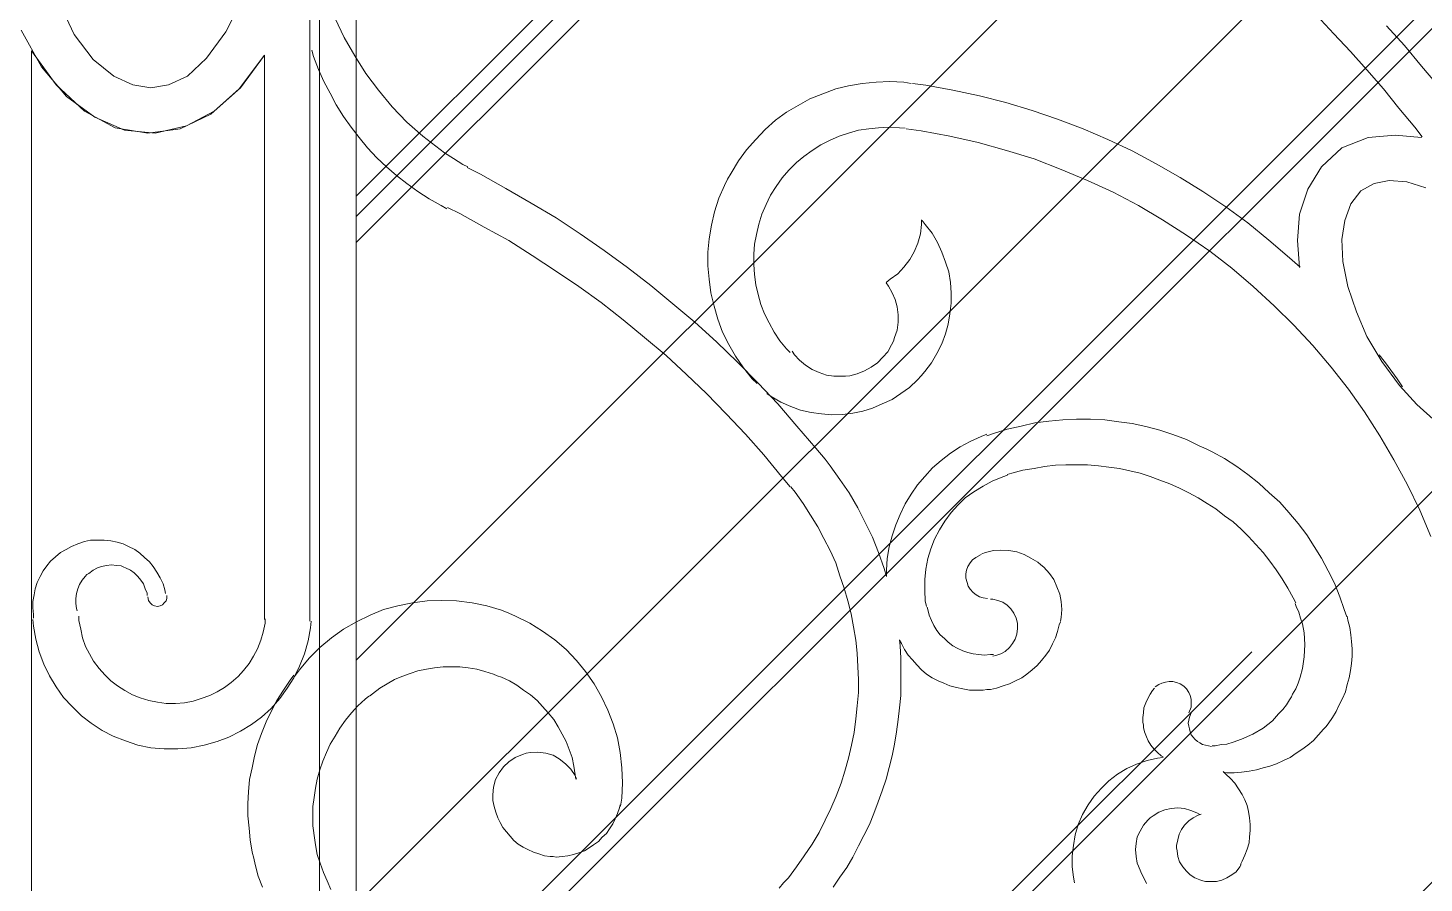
# Model space of a CAD drawing. Header units: millimetres. Extents: x -9564 to 494436, y -140371 to 4257.
# Drawn here: x 110.2838 to 110.6622, y 117.1777 to 117.4096 of the extents above; entities that cross this region are included whole.
import ezdxf
from ezdxf.enums import TextEntityAlignment as Align

# ---------------------------------------------------------------- set-up
doc = ezdxf.new("R2010")
doc.units = ezdxf.units.MM
doc.header["$MEASUREMENT"] = 0
doc.linetypes.add('SLD-Solid', pattern=[0])
for name, color, linetype, lineweight in [('0.05', 252, 'Continuous', 5), ('09-Arsiran', 8, 'Continuous', 5), ('DOOR OPENING', 4, 'SLD-Solid', 5), ('XR-KOP A3_MOZART$0$A-TXTKOP', 3, 'Continuous', 5)]:
    doc.layers.add(name, color=color, linetype=linetype, lineweight=lineweight)
doc.styles.add('HAND', font='ROMAND.SHX', dxfattribs={"width": 0.8, "height": 250})
doc.styles.add('XR-KOP A3_MOZART$0$ROMAND', font='romand.shx', dxfattribs={"height": 2, "bigfont": 'bigfont.shx'})

# ---------------------------------------------------------------- blocks, each defined once
blk = doc.blocks.new('j1')
at = {"layer": '09-Arsiran'}
h = blk.add_hatch(dxfattribs=at)
h.set_pattern_fill('AR-RROOF', color=256, scale=0.005, angle=45)
h.set_pattern_definition([(45, (0.02591, 0), (0.107763073, 0.287368196), [1.905, -0.254, 0.635, -0.127]), (45, (0.10044, 0.16434), (-0.20923997, 0.029634845), [0.381, -0.04191, 0.762, -0.09525]), (45, (-0.005524, 0.12123), (0.406805602, 0.527141034), [1.016, -0.1778, 0.508, -0.127])])
h.paths.add_polyline_path([(343.988, 201.51922), (343.93007, 201.51922), (343.5702, 201.51922), (343.5702, 200.72589), (343.988, 200.72589)])
h.paths.add_polyline_path([(343.5702, 199.91256), (343.988, 199.91256), (343.988, 200.70589), (343.5702, 200.70589)])
h.paths.add_polyline_path([(343.5702, 199.89256), (343.5702, 199.04853), (343.93007, 199.04853), (343.988, 199.04853), (343.988, 199.89256)])
h.paths.add_polyline_path([(342.9704, 199.04853), (343.22033, 199.04853), (343.3902, 199.04853), (343.3902, 199.89256), (343.22033, 199.89256), (342.9704, 199.89256)])
h.paths.add_polyline_path([(343.3902, 200.70589), (343.22033, 200.70589), (342.9704, 200.70589), (342.9704, 199.91256), (343.22033, 199.91256), (343.3902, 199.91256)])
h.paths.add_polyline_path([(342.9704, 200.72589), (343.22033, 200.72589), (343.3902, 200.72589), (343.3902, 201.51922), (343.22033, 201.51922), (342.9704, 201.51922)])
at = {"layer": 'DOOR OPENING'}
for points in [[(342.9604, 201.52922), (342.9604, 199.03853), (343.4002, 199.03853), (343.4002, 201.52922)], [(343.3902, 200.70589), (343.3902, 199.04853), (343.22033, 199.04853), (342.9704, 199.04853), (342.9704, 200.70589), (343.22033, 200.70589)]]:
    blk.add_lwpolyline(points, close=True, dxfattribs=at)
blk = doc.blocks.new('DRHRH')
at = {"layer": '0.05'}
for p, q in [((673.8001, -32.8261), (673.8001, -27.5539)), ((672.9422, -30.6905), (672.8842, -30.5676)), ((673.5543, -30.5631), (673.494, -30.6815)), ((673.8917, -30.6324), (673.9251, -30.7016)), ((677.5243, -30.6882), (677.4617, -30.6212)), ((677.7811, -30.7306), (677.7164, -30.6592)), ((672.8237, -30.8089), (672.75, -30.6748)), ((673.0115, -30.7821), (672.9422, -30.6905)), ((673.494, -30.6815), (673.4247, -30.7776)), ((673.9251, -30.7016), (673.9631, -30.7686)), ((677.5846, -30.7531), (677.5243, -30.6882)), ((672.788, -35.3462), (672.788, -30.7508)), ((672.8774, -30.8736), (672.788, -30.7508)), ((673.6347, -30.7664), (673.5431, -30.8893)), ((673.6347, -30.7664), (673.5476, -30.8848)), ((673.6347, -32.8196), (673.6347, -30.7664)), ((673.8068, -30.7485), (673.8134, -30.7709)), ((673.8134, -30.7709), (673.8314, -30.8178)), ((673.9631, -30.7686), (674.0034, -30.8335)), ((677.6449, -30.8201), (677.5846, -30.7531)), ((677.8437, -30.8066), (677.7811, -30.7306)), ((672.9154, -30.9161), (672.8237, -30.8089)), ((673.0874, -30.8424), (673.0115, -30.7821)), ((673.4247, -30.7776), (673.3556, -30.8424)), ((673.8314, -30.8178), (673.8514, -30.8625)), ((677.7051, -30.8893), (677.6449, -30.8201)), ((677.9063, -30.8803), (677.8437, -30.8066)), ((672.9802, -30.9698), (672.8774, -30.8736)), ((673.1567, -30.8736), (673.0874, -30.8424)), ((673.2214, -30.8848), (673.1567, -30.8736)), ((673.2863, -30.8736), (673.2214, -30.8848)), ((673.3556, -30.8424), (673.2863, -30.8736)), ((673.8514, -30.8625), (673.8738, -30.9049)), ((674.0034, -30.8335), (674.0503, -30.8938)), ((675.8085, -30.8692), (675.7593, -30.8781)), ((675.8599, -30.8646), (675.8085, -30.8692)), ((675.9091, -30.8625), (675.8599, -30.8646)), ((675.9603, -30.8646), (675.9091, -30.8625)), ((675.9872, -30.8692), (675.9603, -30.8646)), ((676.0408, -30.8759), (675.9916, -30.8692)), ((673.0182, -30.9921), (672.9154, -30.9161)), ((673.5431, -30.8893), (673.4404, -30.9809)), ((673.5476, -30.8848), (673.4516, -30.9698)), ((673.8738, -30.9049), (673.8961, -30.9473)), ((674.0503, -30.8938), (674.0994, -30.9541)), ((675.6186, -30.9251), (675.5762, -30.9496)), ((675.6655, -30.9072), (675.6186, -30.9251)), ((675.7125, -30.8893), (675.6655, -30.9072)), ((675.7593, -30.8781), (675.7125, -30.8893)), ((676.1392, -30.8938), (676.0408, -30.8759)), ((676.2352, -30.9139), (676.1392, -30.8938)), ((676.3313, -30.9385), (676.2352, -30.9139)), ((677.761, -30.9585), (677.7051, -30.8893)), ((673.0919, -31.0301), (672.9802, -30.9698)), ((673.4516, -30.9698), (673.351, -31.0233)), ((673.8961, -30.9473), (673.923, -30.9898)), ((674.0994, -30.9541), (674.1531, -31.0099)), ((675.5336, -30.9742), (675.4935, -31.0032)), ((675.5762, -30.9496), (675.5336, -30.9742)), ((676.4273, -30.9675), (676.3313, -30.9385)), ((676.5189, -30.9988), (676.4273, -30.9675)), ((677.8191, -31.0278), (677.761, -30.9585)), ((673.1254, -31.0389), (673.0182, -30.9921)), ((673.351, -31.0233), (673.2371, -31.0502)), ((673.4404, -30.9809), (673.3287, -31.0345)), ((673.923, -30.9898), (673.9497, -31.0278)), ((674.1531, -31.0099), (674.2111, -31.0613)), ((675.4935, -31.0032), (675.4555, -31.0368)), ((676.6127, -31.0345), (676.5189, -30.9988)), ((673.2103, -31.0502), (673.0919, -31.0301)), ((673.2371, -31.0502), (673.1254, -31.0389)), ((673.3287, -31.0345), (673.2103, -31.0502)), ((673.9497, -31.0278), (673.9788, -31.0658)), ((673.9788, -31.0658), (674.0101, -31.1038)), ((674.2111, -31.0613), (674.2581, -31.0971)), ((675.4219, -31.0725), (675.3885, -31.1105)), ((675.4555, -31.0368), (675.4219, -31.0725)), ((675.6901, -31.0769), (675.6588, -31.0926)), ((675.7258, -31.0613), (675.6901, -31.0769)), ((675.7593, -31.0502), (675.7258, -31.0613)), ((675.7951, -31.0389), (675.7593, -31.0502)), ((675.8331, -31.0345), (675.7951, -31.0389)), ((675.8688, -31.0301), (675.8331, -31.0345)), ((675.9068, -31.0278), (675.8688, -31.0301)), ((675.9448, -31.0301), (675.9068, -31.0278)), ((675.9649, -31.0322), (675.9448, -31.0301)), ((676.0229, -31.0412), (675.9693, -31.0345)), ((676.1279, -31.0613), (676.0229, -31.0412)), ((676.2308, -31.0836), (676.1279, -31.0613)), ((676.7022, -31.0725), (676.6127, -31.0345)), ((676.7915, -31.1149), (676.7022, -31.0725)), ((677.5533, -31.1038), (677.6493, -31.0658)), ((677.6493, -31.0658), (677.7477, -31.0568)), ((677.7477, -31.0568), (677.8437, -31.0658)), ((677.846, -31.0635), (677.8191, -31.0278)), ((674.0101, -31.1038), (674.0436, -31.1395)), ((674.2581, -31.0971), (674.2894, -31.1216)), ((674.2894, -31.1216), (674.3228, -31.1418)), ((675.3885, -31.1105), (675.3595, -31.1506)), ((675.6275, -31.1126), (675.5962, -31.135)), ((675.6588, -31.0926), (675.6275, -31.1126)), ((676.3335, -31.1126), (676.2308, -31.0836)), ((676.434, -31.1439), (676.3335, -31.1126)), ((676.8786, -31.1618), (676.7915, -31.1149)), ((677.4796, -31.173), (677.5533, -31.1038)), ((674.0436, -31.1395), (674.0794, -31.173)), ((674.0794, -31.173), (674.1151, -31.2043)), ((674.3228, -31.1418), (674.3564, -31.1641)), ((674.3564, -31.1641), (674.3743, -31.173)), ((674.4211, -31.1998), (674.372, -31.1752)), ((675.3595, -31.1506), (675.3326, -31.1953)), ((675.5695, -31.1573), (675.5426, -31.1842)), ((675.5962, -31.135), (675.5695, -31.1573)), ((676.5323, -31.1819), (676.434, -31.1439)), ((676.9657, -31.211), (676.8786, -31.1618)), ((677.4304, -31.2535), (677.4796, -31.173)), ((674.1151, -31.2043), (674.1531, -31.2333)), ((674.5127, -31.2512), (674.4211, -31.1998)), ((675.3192, -31.2176), (675.3081, -31.24)), ((675.3326, -31.1953), (675.3192, -31.2176)), ((675.5181, -31.2132), (675.4958, -31.2445)), ((675.5426, -31.1842), (675.5181, -31.2132)), ((676.6283, -31.2222), (676.5323, -31.1819)), ((676.7222, -31.2646), (676.6283, -31.2222)), ((677.0484, -31.2623), (676.9657, -31.211)), ((677.6717, -31.2333), (677.7253, -31.2222)), ((677.7253, -31.2222), (677.7901, -31.2266)), ((677.7901, -31.2266), (677.8594, -31.2489)), ((674.1531, -31.2333), (674.1933, -31.2623)), ((674.1933, -31.2623), (674.2335, -31.2892)), ((674.6044, -31.3048), (674.5127, -31.2512)), ((675.3081, -31.24), (675.2879, -31.2869)), ((675.4756, -31.2758), (675.4666, -31.2936)), ((675.4958, -31.2445), (675.4756, -31.2758)), ((676.8139, -31.3138), (676.7222, -31.2646)), ((677.131, -31.3182), (677.0484, -31.2623)), ((677.3991, -31.345), (677.4304, -31.2535)), ((677.5868, -31.307), (677.6226, -31.2602)), ((677.6226, -31.2602), (677.6717, -31.2333)), ((674.2335, -31.2892), (674.2781, -31.3138)), ((674.2781, -31.3138), (674.2983, -31.3249)), ((674.3452, -31.3428), (674.3005, -31.3205)), ((674.696, -31.3585), (674.6044, -31.3048)), ((675.2879, -31.2869), (675.2724, -31.3361)), ((675.4599, -31.3093), (675.4444, -31.345)), ((675.4666, -31.2936), (675.4599, -31.3093)), ((676.9009, -31.3652), (676.8139, -31.3138)), ((677.2114, -31.3763), (677.131, -31.3182)), ((677.5644, -31.3673), (677.5868, -31.307)), ((674.4345, -31.3919), (674.3452, -31.3428)), ((674.7831, -31.4165), (674.696, -31.3585)), ((675.2724, -31.3361), (675.2611, -31.3852)), ((675.4332, -31.3808), (675.4242, -31.4188)), ((675.4444, -31.345), (675.4332, -31.3808)), ((676.0252, -31.383), (676.0252, -31.3652)), ((676.0386, -31.383), (676.0275, -31.3673)), ((676.988, -31.421), (676.9009, -31.3652)), ((677.2874, -31.4389), (677.2114, -31.3763)), ((677.3924, -31.441), (677.3991, -31.345)), ((677.5533, -31.4366), (677.5644, -31.3673)), ((674.524, -31.441), (674.4345, -31.3919)), ((674.8702, -31.4769), (674.7831, -31.4165)), ((675.2611, -31.3852), (675.2522, -31.4343)), ((675.4242, -31.4188), (675.4175, -31.4545)), ((676.0118, -31.45), (676.0208, -31.4165)), ((676.0208, -31.4165), (676.0252, -31.383)), ((676.0632, -31.4143), (676.0386, -31.383)), ((676.0833, -31.4478), (676.0632, -31.4143)), ((677.073, -31.479), (676.988, -31.421)), ((674.6088, -31.4947), (674.524, -31.441)), ((674.9551, -31.5393), (674.8702, -31.4769)), ((675.2522, -31.4343), (675.2478, -31.4835)), ((675.2478, -31.4835), (675.2478, -31.5327)), ((675.4175, -31.4545), (675.4154, -31.4902)), ((675.9828, -31.5103), (675.9983, -31.4813)), ((675.9983, -31.4813), (676.0118, -31.45)), ((676.0989, -31.4835), (676.0833, -31.4478)), ((676.1123, -31.5193), (676.0989, -31.4835)), ((677.1534, -31.5416), (677.073, -31.479)), ((677.3634, -31.5036), (677.2874, -31.4389)), ((677.3991, -31.5393), (677.3924, -31.441)), ((677.5577, -31.517), (677.5533, -31.4366)), ((674.6937, -31.5506), (674.6088, -31.4947)), ((675.2478, -31.5327), (675.2522, -31.5819)), ((675.4154, -31.4902), (675.4154, -31.5282)), ((675.4154, -31.5282), (675.4175, -31.5639)), ((675.9603, -31.5372), (675.9828, -31.5103)), ((676.1235, -31.555), (676.1123, -31.5193)), ((677.4014, -31.5372), (677.3634, -31.5036)), ((677.5756, -31.6086), (677.5577, -31.517)), ((674.7785, -31.6086), (674.6937, -31.5506)), ((675.0399, -31.6042), (674.9551, -31.5393)), ((675.2522, -31.5819), (675.2589, -31.631)), ((675.4175, -31.5639), (675.4219, -31.6019)), ((675.8956, -31.593), (675.9112, -31.5819)), ((675.9112, -31.5819), (675.9381, -31.5617)), ((675.9381, -31.5617), (675.9603, -31.5372)), ((676.1302, -31.593), (676.1235, -31.555)), ((677.2316, -31.6086), (677.1534, -31.5416)), ((674.859, -31.6667), (674.7785, -31.6086)), ((675.1204, -31.6712), (675.0399, -31.6042)), ((675.2589, -31.631), (675.2701, -31.6802)), ((675.4219, -31.6019), (675.4309, -31.6377)), ((675.9045, -31.6065), (675.8956, -31.5952)), ((675.9179, -31.631), (675.9045, -31.6065)), ((675.9292, -31.6556), (675.9179, -31.631)), ((676.1325, -31.631), (676.1302, -31.593)), ((676.1325, -31.6689), (676.1325, -31.631)), ((677.3076, -31.6779), (677.2316, -31.6086)), ((677.6069, -31.7002), (677.5756, -31.6086)), ((674.9394, -31.7293), (674.859, -31.6667)), ((675.2008, -31.7382), (675.1204, -31.6712)), ((675.2701, -31.6802), (675.2835, -31.727)), ((675.4309, -31.6377), (675.4399, -31.6735)), ((675.4399, -31.6735), (675.4532, -31.7069)), ((675.9358, -31.6823), (675.9292, -31.6556)), ((675.9403, -31.7115), (675.9358, -31.6823)), ((676.1279, -31.7069), (676.1325, -31.6689)), ((677.379, -31.7493), (677.3076, -31.6779)), ((675.0177, -31.794), (674.9394, -31.7293)), ((675.2835, -31.727), (675.3014, -31.774)), ((675.4532, -31.7069), (675.4712, -31.7405)), ((675.9403, -31.7382), (675.9403, -31.7115)), ((676.1212, -31.7449), (676.1279, -31.7069)), ((677.6449, -31.7896), (677.6069, -31.7002)), ((675.2791, -31.8097), (675.2008, -31.7382)), ((675.3014, -31.774), (675.3237, -31.8186)), ((675.4712, -31.7405), (675.4891, -31.774)), ((675.4891, -31.774), (675.5091, -31.8052)), ((675.9269, -31.794), (675.9358, -31.7673)), ((675.9358, -31.7673), (675.9403, -31.7382)), ((676.0989, -31.8165), (676.1123, -31.7806)), ((676.1123, -31.7806), (676.1212, -31.7449)), ((677.4483, -31.8232), (677.379, -31.7493)), ((675.0958, -31.8589), (675.0177, -31.794)), ((675.3549, -31.8835), (675.2791, -31.8097)), ((675.3237, -31.8186), (675.3482, -31.861)), ((675.5091, -31.8052), (675.5336, -31.8343)), ((675.5336, -31.8343), (675.5471, -31.8477)), ((675.9023, -31.8455), (675.9158, -31.8209)), ((675.9158, -31.8209), (675.9225, -31.8075)), ((675.9225, -31.8075), (675.9269, -31.794)), ((676.081, -31.8522), (676.0989, -31.8165)), ((677.5153, -31.9013), (677.4483, -31.8232)), ((677.6986, -31.8812), (677.6449, -31.7896)), ((675.1695, -31.9282), (675.0958, -31.8589)), ((675.3482, -31.861), (675.3774, -31.9036)), ((675.4309, -31.9594), (675.3549, -31.8835)), ((675.5538, -31.8432), (675.5628, -31.8566)), ((675.5628, -31.8566), (675.5806, -31.8767)), ((675.5806, -31.8767), (675.6029, -31.8946)), ((675.8421, -31.9013), (675.8643, -31.8856)), ((675.8643, -31.8856), (675.8845, -31.8656)), ((675.8845, -31.8656), (675.9023, -31.8455)), ((676.0363, -31.9169), (676.0609, -31.8856)), ((676.0609, -31.8856), (676.081, -31.8522)), ((677.7119, -31.8856), (677.6896, -31.8566)), ((677.7633, -31.9683), (677.6986, -31.8812)), ((677.7543, -31.9437), (677.7119, -31.8856)), ((675.2432, -31.9973), (675.1695, -31.9282)), ((675.3774, -31.9036), (675.4086, -31.9437)), ((675.6029, -31.8946), (675.6275, -31.9102)), ((675.6275, -31.9102), (675.6521, -31.9214)), ((675.6521, -31.9214), (675.6789, -31.9303)), ((675.6789, -31.9303), (675.7058, -31.9349)), ((675.7058, -31.9349), (675.7348, -31.9349)), ((675.7348, -31.9349), (675.7482, -31.9349)), ((675.7482, -31.9349), (675.7638, -31.9326)), ((675.7638, -31.9326), (675.7906, -31.9259)), ((675.7906, -31.9259), (675.8175, -31.9147)), ((675.8175, -31.9147), (675.8421, -31.9013)), ((676.0096, -31.9482), (676.0229, -31.9326)), ((676.0229, -31.9326), (676.0363, -31.9169)), ((677.5779, -31.9817), (677.5153, -31.9013)), ((675.4086, -31.9437), (675.4265, -31.9616)), ((675.5024, -32.0353), (675.4309, -31.9594)), ((675.9492, -31.9973), (675.9805, -31.975)), ((675.9805, -31.975), (676.0096, -31.9482)), ((677.636, -32.0644), (677.5779, -31.9817)), ((677.7744, -31.9727), (677.7543, -31.9437)), ((677.8258, -32.0376), (677.7633, -31.9683)), ((675.3148, -32.071), (675.2432, -31.9973)), ((675.4622, -31.9973), (675.4778, -32.0086)), ((675.4778, -32.0086), (675.5136, -32.0286)), ((675.5716, -32.1157), (675.5024, -32.0353)), ((675.5136, -32.0286), (675.5494, -32.0443)), ((675.8465, -32.051), (675.8822, -32.0353)), ((675.8822, -32.0353), (675.9179, -32.0197)), ((675.9179, -32.0197), (675.9492, -31.9973)), ((677.8973, -32.1023), (677.8258, -32.0376)), ((675.3841, -32.1449), (675.3148, -32.071)), ((675.5494, -32.0443), (675.5851, -32.0577)), ((675.5851, -32.0577), (675.6231, -32.0666)), ((675.6231, -32.0666), (675.6611, -32.071)), ((675.6611, -32.071), (675.6991, -32.0756)), ((675.6991, -32.0756), (675.7371, -32.0733)), ((675.7371, -32.0733), (675.7749, -32.0689)), ((675.7749, -32.0689), (675.8108, -32.0622)), ((675.8108, -32.0622), (675.8465, -32.051)), ((676.5882, -32.0912), (676.539, -32.0934)), ((676.6396, -32.0912), (676.5882, -32.0912)), ((676.6909, -32.0934), (676.6396, -32.0912)), ((677.6918, -32.1515), (677.636, -32.0644)), ((675.6409, -32.1962), (675.5716, -32.1157)), ((676.2866, -32.1426), (676.262, -32.1515)), ((676.3358, -32.1269), (676.2866, -32.1426)), ((676.387, -32.1157), (676.3358, -32.1269)), ((676.4363, -32.1046), (676.387, -32.1157)), ((676.4876, -32.0979), (676.4363, -32.1046)), ((676.539, -32.0934), (676.4876, -32.0979)), ((676.7423, -32.1002), (676.6909, -32.0934)), ((676.7915, -32.1069), (676.7423, -32.1002)), ((676.8406, -32.118), (676.7915, -32.1069)), ((676.892, -32.1314), (676.8406, -32.118)), ((676.9389, -32.147), (676.892, -32.1314)), ((675.4511, -32.2207), (675.3841, -32.1449)), ((676.1659, -32.1917), (676.1302, -32.214)), ((676.2016, -32.1716), (676.1659, -32.1917)), ((676.2419, -32.1537), (676.2016, -32.1716)), ((676.262, -32.1449), (676.2419, -32.1537)), ((676.988, -32.1649), (676.9389, -32.147)), ((677.035, -32.1873), (676.988, -32.1649)), ((677.0596, -32.1984), (677.035, -32.1873)), ((677.7431, -32.2386), (677.6918, -32.1515)), ((675.5158, -32.299), (675.4511, -32.2207)), ((675.6745, -32.2364), (675.6409, -32.1962)), ((675.6923, -32.261), (675.6745, -32.2364)), ((676.0966, -32.2409), (676.0653, -32.2677)), ((676.1302, -32.214), (676.0966, -32.2409)), ((677.0819, -32.2096), (677.0596, -32.1984)), ((677.1266, -32.2342), (677.0819, -32.2096)), ((677.1713, -32.2632), (677.1266, -32.2342)), ((677.7923, -32.3303), (677.7431, -32.2386)), ((675.7281, -32.3102), (675.6923, -32.261)), ((676.0653, -32.2677), (676.0363, -32.299)), ((676.3379, -32.2944), (676.32, -32.3012)), ((676.3536, -32.2877), (676.3358, -32.2923)), ((676.3938, -32.2766), (676.3536, -32.2877)), ((676.434, -32.2699), (676.3938, -32.2766)), ((676.472, -32.2632), (676.434, -32.2699)), ((676.5122, -32.2587), (676.472, -32.2632)), ((676.5502, -32.2566), (676.5122, -32.2587)), ((676.5905, -32.2566), (676.5502, -32.2566)), ((676.6283, -32.2566), (676.5905, -32.2566)), ((676.6686, -32.261), (676.6283, -32.2566)), ((676.7066, -32.2654), (676.6686, -32.261)), ((676.7446, -32.2699), (676.7066, -32.2654)), ((676.7826, -32.2789), (676.7446, -32.2699)), ((676.8205, -32.2877), (676.7826, -32.2789)), ((676.8563, -32.299), (676.8205, -32.2877)), ((677.2114, -32.2923), (677.1713, -32.2632)), ((677.2517, -32.3236), (677.2114, -32.2923)), ((675.5471, -32.337), (675.5158, -32.299)), ((675.5649, -32.357), (675.5494, -32.337)), ((675.7616, -32.3593), (675.7281, -32.3102)), ((676.0096, -32.3303), (675.9872, -32.3637)), ((676.0363, -32.299), (676.0096, -32.3303)), ((676.2486, -32.3347), (676.215, -32.3549)), ((676.282, -32.3169), (676.2486, -32.3347)), ((676.32, -32.3012), (676.282, -32.3169)), ((676.892, -32.3123), (676.8563, -32.299)), ((676.9277, -32.3257), (676.892, -32.3123)), ((676.9635, -32.3414), (676.9277, -32.3257)), ((676.997, -32.3593), (676.9635, -32.3414)), ((677.2897, -32.3593), (677.2517, -32.3236)), ((677.837, -32.4219), (677.7923, -32.3303)), ((675.5941, -32.3973), (675.5649, -32.357)), ((675.6208, -32.4397), (675.5941, -32.3973)), ((675.7929, -32.4129), (675.7616, -32.3593)), ((675.9872, -32.3637), (675.9649, -32.3994)), ((676.1838, -32.3772), (676.157, -32.404)), ((676.215, -32.3549), (676.1838, -32.3772)), ((677.0305, -32.3772), (676.997, -32.3593)), ((677.064, -32.3973), (677.0305, -32.3772)), ((677.0953, -32.4174), (677.064, -32.3973)), ((677.3276, -32.3927), (677.2897, -32.3593)), ((677.3611, -32.4307), (677.3276, -32.3927)), ((675.6476, -32.4821), (675.6208, -32.4397)), ((675.8196, -32.4666), (675.7929, -32.4129)), ((675.947, -32.4374), (675.9313, -32.4754)), ((675.9649, -32.3994), (675.947, -32.4374)), ((676.1325, -32.4307), (676.1101, -32.462)), ((676.157, -32.404), (676.1325, -32.4307)), ((677.1266, -32.442), (677.0953, -32.4174)), ((677.1579, -32.4643), (677.1266, -32.442)), ((677.3947, -32.471), (677.3611, -32.4307)), ((677.8773, -32.5179), (677.837, -32.4219)), ((675.6699, -32.5246), (675.6476, -32.4821)), ((675.8465, -32.5201), (675.8196, -32.4666)), ((675.9313, -32.4754), (675.9179, -32.5157)), ((676.09, -32.4933), (676.0721, -32.5269)), ((676.1101, -32.462), (676.09, -32.4933)), ((677.1869, -32.4911), (677.1579, -32.4643)), ((677.2137, -32.5179), (677.1869, -32.4911)), ((677.426, -32.5112), (677.3947, -32.471)), ((672.9556, -32.5447), (672.9333, -32.5536)), ((672.9802, -32.5357), (672.9556, -32.5447)), ((672.9913, -32.5336), (672.9802, -32.5357)), ((673.0026, -32.5313), (672.9913, -32.5336)), ((673.0272, -32.5313), (673.0026, -32.5313)), ((673.0517, -32.5313), (673.0272, -32.5313)), ((673.0763, -32.5336), (673.0517, -32.5313)), ((673.0986, -32.538), (673.0763, -32.5336)), ((673.1209, -32.5447), (673.0986, -32.538)), ((673.141, -32.5536), (673.1209, -32.5447)), ((675.6923, -32.5693), (675.6699, -32.5246)), ((675.8688, -32.576), (675.8465, -32.5201)), ((675.9179, -32.5157), (675.9068, -32.5559)), ((676.0721, -32.5269), (676.0588, -32.5626)), ((677.2406, -32.547), (677.2137, -32.5179)), ((677.2673, -32.576), (677.2406, -32.547)), ((677.4527, -32.5536), (677.426, -32.5112)), ((672.8752, -32.5916), (672.8573, -32.6073)), ((672.893, -32.576), (672.8752, -32.5916)), ((672.9132, -32.5649), (672.893, -32.576)), ((672.9333, -32.5536), (672.9132, -32.5649)), ((673.1634, -32.5649), (673.141, -32.5536)), ((673.1813, -32.5783), (673.1634, -32.5649)), ((673.1992, -32.5939), (673.1813, -32.5783)), ((673.217, -32.6094), (673.1992, -32.5939)), ((675.7125, -32.614), (675.6923, -32.5693)), ((675.8889, -32.634), (675.8688, -32.576)), ((675.9001, -32.5983), (675.8979, -32.6407)), ((675.9068, -32.5559), (675.9001, -32.5983)), ((676.0475, -32.5983), (676.0408, -32.6363)), ((676.0588, -32.5626), (676.0475, -32.5983)), ((676.2218, -32.5939), (676.2106, -32.6028)), ((676.2419, -32.5827), (676.2218, -32.5939)), ((676.2575, -32.576), (676.2442, -32.5804)), ((676.2866, -32.5693), (676.2575, -32.576)), ((676.3133, -32.567), (676.2866, -32.5693)), ((676.3425, -32.5693), (676.3133, -32.567)), ((676.3715, -32.5737), (676.3425, -32.5693)), ((676.3983, -32.5827), (676.3715, -32.5737)), ((676.4229, -32.5961), (676.3983, -32.5827)), ((676.4475, -32.6117), (676.4229, -32.5961)), ((677.2919, -32.6073), (677.2673, -32.576)), ((677.4796, -32.5961), (677.4527, -32.5536)), ((677.5041, -32.643), (677.4796, -32.5961)), ((672.8305, -32.643), (672.8193, -32.6631)), ((672.8439, -32.6251), (672.8305, -32.643)), ((672.8573, -32.6073), (672.8439, -32.6251)), ((673.0115, -32.6407), (672.9959, -32.652)), ((673.0272, -32.6319), (673.0115, -32.6407)), ((673.0427, -32.6274), (673.0272, -32.6319)), ((673.0606, -32.6229), (673.0427, -32.6274)), ((673.0785, -32.6207), (673.0606, -32.6229)), ((673.0963, -32.6229), (673.0785, -32.6207)), ((673.1143, -32.6251), (673.0963, -32.6229)), ((673.1232, -32.6296), (673.1143, -32.6251)), ((673.1299, -32.6319), (673.1232, -32.6296)), ((673.1477, -32.6407), (673.1299, -32.6319)), ((673.1612, -32.6497), (673.1477, -32.6407)), ((673.1746, -32.6631), (673.1612, -32.6497)), ((673.2304, -32.6274), (673.217, -32.6094)), ((673.2439, -32.6474), (673.2304, -32.6274)), ((673.255, -32.6676), (673.2439, -32.6474)), ((675.7281, -32.6609), (675.7125, -32.614)), ((675.8979, -32.6631), (675.8889, -32.634)), ((675.8979, -32.6407), (675.8979, -32.6631)), ((676.0408, -32.6363), (676.0363, -32.6743)), ((676.1883, -32.6407), (676.186, -32.6541)), ((676.1928, -32.6274), (676.1883, -32.6407)), ((676.2016, -32.614), (676.1928, -32.6274)), ((676.2106, -32.6028), (676.2016, -32.614)), ((676.4586, -32.6207), (676.4475, -32.6117)), ((676.4698, -32.6296), (676.4586, -32.6207)), ((676.4899, -32.652), (676.4698, -32.6296)), ((677.3143, -32.6386), (677.2919, -32.6073)), ((677.3366, -32.672), (677.3143, -32.6386)), ((677.5264, -32.6877), (677.5041, -32.643)), ((672.8082, -32.6854), (672.8015, -32.7078)), ((672.8193, -32.6631), (672.8082, -32.6854)), ((672.9623, -32.6921), (672.9556, -32.7078)), ((672.9713, -32.6766), (672.9623, -32.6921)), ((672.9824, -32.6631), (672.9713, -32.6766)), ((672.9892, -32.6564), (672.9824, -32.6631)), ((672.9959, -32.652), (672.9892, -32.6564)), ((673.1857, -32.6766), (673.1746, -32.6631)), ((673.1947, -32.6899), (673.1857, -32.6766)), ((673.2013, -32.7078), (673.1947, -32.6899)), ((673.2662, -32.6899), (673.255, -32.6676)), ((673.2729, -32.7123), (673.2662, -32.6899)), ((675.7436, -32.7056), (675.7281, -32.6609)), ((676.0363, -32.6743), (676.0363, -32.7144)), ((676.186, -32.6541), (676.186, -32.6698)), ((676.186, -32.6698), (676.1905, -32.6854)), ((676.1905, -32.6854), (676.195, -32.6989)), ((676.195, -32.6989), (676.2016, -32.71)), ((676.5055, -32.6743), (676.4899, -32.652)), ((676.5167, -32.7011), (676.5055, -32.6743)), ((676.5279, -32.7279), (676.5167, -32.7011)), ((677.3567, -32.7056), (677.3366, -32.672)), ((677.5466, -32.7368), (677.5264, -32.6877)), ((672.797, -32.7301), (672.7926, -32.7547)), ((672.8015, -32.7078), (672.797, -32.7301)), ((672.9512, -32.7257), (672.9489, -32.7436)), ((672.9489, -32.7436), (672.9489, -32.7614)), ((672.9556, -32.7078), (672.9512, -32.7257)), ((673.208, -32.7234), (673.2013, -32.7078)), ((673.208, -32.7324), (673.208, -32.7234)), ((673.2103, -32.7368), (673.2126, -32.7503)), ((673.2126, -32.7503), (673.2193, -32.7591)), ((673.2706, -32.7591), (673.2773, -32.7524)), ((673.2751, -32.7257), (673.2729, -32.7123)), ((673.2773, -32.7524), (673.2796, -32.7436)), ((673.2796, -32.7436), (673.2796, -32.7324)), ((674.2268, -32.7524), (674.1731, -32.7591)), ((674.2804, -32.7503), (674.2268, -32.7524)), ((674.334, -32.7524), (674.2804, -32.7503)), ((674.3898, -32.7591), (674.334, -32.7524)), ((675.7571, -32.7524), (675.7436, -32.7056)), ((675.7683, -32.7994), (675.7571, -32.7524)), ((676.0363, -32.7144), (676.0386, -32.7524)), ((676.0386, -32.7524), (676.0431, -32.7726)), ((676.2016, -32.71), (676.2129, -32.7211)), ((676.2129, -32.7211), (676.224, -32.7301)), ((676.224, -32.7301), (676.2352, -32.7368)), ((676.2352, -32.7368), (676.2486, -32.7413)), ((676.2486, -32.7413), (676.2642, -32.7436)), ((676.2843, -32.7457), (676.2755, -32.7457)), ((676.3022, -32.7503), (676.2843, -32.7457)), ((676.32, -32.757), (676.3022, -32.7503)), ((676.5323, -32.7547), (676.5279, -32.7279)), ((677.3769, -32.7413), (677.3567, -32.7056)), ((677.3857, -32.7591), (677.3769, -32.7413)), ((677.5623, -32.7837), (677.5466, -32.7368)), ((672.7926, -32.7547), (672.7926, -32.777)), ((672.7926, -32.777), (672.7947, -32.8016)), ((672.7947, -32.8016), (672.7947, -32.815)), ((672.9489, -32.7614), (672.9512, -32.7793)), ((672.9512, -32.7793), (672.9534, -32.7883)), ((673.2193, -32.7591), (673.2259, -32.7659)), ((673.2259, -32.7659), (673.2349, -32.7703)), ((673.2349, -32.7703), (673.246, -32.7726)), ((673.246, -32.7726), (673.255, -32.7703)), ((673.255, -32.7703), (673.2639, -32.7659)), ((673.2639, -32.7659), (673.2706, -32.7591)), ((674.019, -32.8038), (673.9698, -32.8284)), ((674.0681, -32.7837), (674.019, -32.8038)), ((674.1196, -32.7703), (674.0681, -32.7837)), ((674.1731, -32.7591), (674.1196, -32.7703)), ((674.4435, -32.7703), (674.3898, -32.7591)), ((674.4971, -32.786), (674.4435, -32.7703)), ((674.524, -32.7971), (674.4971, -32.786)), ((674.5485, -32.8083), (674.524, -32.7971)), ((675.7772, -32.8463), (675.7683, -32.7994)), ((676.0453, -32.7748), (676.0475, -32.7837)), ((676.0475, -32.7837), (676.052, -32.8038)), ((676.052, -32.8038), (676.0609, -32.824)), ((676.3358, -32.7681), (676.32, -32.757)), ((676.3492, -32.7816), (676.3358, -32.7681)), ((676.3603, -32.7971), (676.3492, -32.7816)), ((676.3692, -32.815), (676.3603, -32.7971)), ((676.5346, -32.7837), (676.5323, -32.7547)), ((676.5323, -32.8128), (676.5346, -32.7837)), ((677.388, -32.7726), (677.3834, -32.7614)), ((677.3969, -32.7927), (677.388, -32.7726)), ((677.4036, -32.815), (677.3969, -32.7927)), ((677.5711, -32.8106), (677.5623, -32.7837)), ((672.7926, -32.8196), (672.7947, -32.8441)), ((672.7947, -32.8441), (672.8037, -32.891)), ((672.96, -32.8083), (672.96, -32.824)), ((672.96, -32.824), (672.9667, -32.8553)), ((673.6303, -32.8664), (673.637, -32.8329)), ((673.637, -32.8329), (673.637, -32.8173)), ((673.7934, -32.8977), (673.8023, -32.8507)), ((673.8023, -32.8507), (673.8046, -32.8261)), ((673.9698, -32.8284), (673.923, -32.8553)), ((674.5998, -32.8329), (674.5485, -32.8083)), ((674.6468, -32.862), (674.5998, -32.8329)), ((675.7862, -32.8954), (675.7772, -32.8463)), ((676.0609, -32.824), (676.0699, -32.8418)), ((676.0699, -32.8418), (676.081, -32.8597)), ((676.3737, -32.8329), (676.3692, -32.815)), ((676.3715, -32.8731), (676.3737, -32.853)), ((676.3737, -32.8441), (676.3737, -32.8329)), ((676.3737, -32.853), (676.3737, -32.8441)), ((676.5189, -32.8641), (676.5256, -32.8396)), ((676.5256, -32.8396), (676.53, -32.8284)), ((676.53, -32.8261), (676.5323, -32.8128)), ((677.4103, -32.8351), (677.4036, -32.815)), ((677.417, -32.8687), (677.4103, -32.8351)), ((677.5756, -32.8217), (677.5734, -32.8083)), ((677.5823, -32.8486), (677.5756, -32.8217)), ((677.5868, -32.8753), (677.5823, -32.8486)), ((672.8037, -32.891), (672.8149, -32.9378)), ((672.9667, -32.8553), (672.9735, -32.8866)), ((672.9735, -32.8866), (672.9846, -32.9178)), ((673.6101, -32.9267), (673.6214, -32.8954)), ((673.6214, -32.8954), (673.6303, -32.8664)), ((673.78, -32.9446), (673.7934, -32.8977)), ((673.8783, -32.8866), (673.8358, -32.9223)), ((673.923, -32.8553), (673.8783, -32.8866)), ((674.6915, -32.8933), (674.6468, -32.862)), ((674.7317, -32.929), (674.6915, -32.8933)), ((675.7906, -32.9424), (675.7862, -32.8954)), ((675.947, -32.9156), (675.9448, -32.8933)), ((675.9448, -32.8954), (675.9515, -32.9066)), ((676.081, -32.8597), (676.0922, -32.8753)), ((676.0922, -32.8753), (676.1079, -32.8887)), ((676.1079, -32.8887), (676.1212, -32.9021)), ((676.1212, -32.9021), (676.1392, -32.9156)), ((676.3559, -32.9066), (676.3648, -32.891)), ((676.3648, -32.891), (676.3715, -32.8731)), ((676.501, -32.9088), (676.5122, -32.8866)), ((676.5122, -32.8866), (676.5189, -32.8641)), ((677.4193, -32.9111), (677.417, -32.8687)), ((677.589, -32.9), (677.5868, -32.8753)), ((677.5913, -32.9267), (677.589, -32.9)), ((672.8149, -32.9378), (672.8327, -32.9826)), ((672.9846, -32.9178), (672.998, -32.9446)), ((672.998, -32.9446), (673.0137, -32.9714)), ((673.5789, -32.9804), (673.5946, -32.9536)), ((673.5946, -32.9536), (673.6101, -32.9267)), ((673.7621, -32.9893), (673.78, -32.9446)), ((673.8358, -32.9223), (673.7978, -32.9603)), ((674.7697, -32.9691), (674.7317, -32.929)), ((675.7929, -32.9916), (675.7906, -32.9424)), ((675.9492, -32.9603), (675.947, -32.9156)), ((675.9515, -32.9066), (675.9626, -32.929)), ((675.9626, -32.929), (675.9761, -32.9491)), ((675.9761, -32.9491), (675.9916, -32.967)), ((676.1392, -32.9156), (676.1548, -32.9246)), ((676.1548, -32.9246), (676.1749, -32.9334)), ((676.1749, -32.9334), (676.1928, -32.9401)), ((676.1928, -32.9401), (676.2129, -32.9446)), ((676.2129, -32.9446), (676.2329, -32.9468)), ((676.2329, -32.9468), (676.253, -32.9491)), ((676.253, -32.9491), (676.2755, -32.9468)), ((676.2755, -32.9468), (676.2866, -32.9468)), ((676.2843, -32.9536), (676.2955, -32.9513)), ((676.2955, -32.9513), (676.3133, -32.9446)), ((676.3133, -32.9446), (676.329, -32.9357)), ((676.329, -32.9357), (676.3446, -32.9223)), ((676.3446, -32.9223), (676.3559, -32.9066)), ((676.4609, -32.9691), (676.4765, -32.9491)), ((676.4765, -32.9491), (676.4899, -32.9311)), ((676.4899, -32.9311), (676.501, -32.9088)), ((677.4103, -32.9983), (677.417, -32.9557)), ((677.417, -32.9557), (677.4193, -32.9111)), ((677.589, -32.9804), (677.5913, -32.9536)), ((677.5913, -32.9536), (677.5913, -32.9267)), ((672.8327, -32.9826), (672.8529, -33.025)), ((673.0137, -32.9714), (673.0339, -32.9983)), ((673.0339, -32.9983), (673.0539, -33.0206)), ((673.5387, -33.0273), (673.5589, -33.005)), ((673.5589, -33.005), (673.5789, -32.9804)), ((673.742, -33.0317), (673.7621, -32.9893)), ((673.7621, -33.0027), (673.7443, -33.0273)), ((673.7978, -32.9603), (673.7621, -33.0027)), ((674.1933, -33.0071), (674.1643, -33.0161)), ((674.2245, -33.0004), (674.1933, -33.0071)), ((674.2536, -32.996), (674.2245, -33.0004)), ((674.2848, -32.9916), (674.2536, -32.996)), ((674.3161, -32.9916), (674.2848, -32.9916)), ((674.3452, -32.9916), (674.3161, -32.9916)), ((674.3764, -32.996), (674.3452, -32.9916)), ((674.4077, -33.0004), (674.3764, -32.996)), ((674.4368, -33.0094), (674.4077, -33.0004)), ((674.8032, -33.0094), (674.7697, -32.9691)), ((675.7951, -33.0384), (675.7929, -32.9916)), ((675.9492, -33.005), (675.9492, -32.9603)), ((675.9492, -33.0518), (675.9492, -33.005)), ((675.9916, -32.967), (676.0073, -32.9848)), ((676.0073, -32.9848), (676.0252, -33.0027)), ((676.0252, -33.0027), (676.0431, -33.0183)), ((676.4072, -33.0183), (676.4273, -33.0027)), ((676.4273, -33.0027), (676.4452, -32.987)), ((676.4452, -32.987), (676.4609, -32.9691)), ((677.4014, -33.0295), (677.4103, -32.9983)), ((677.5801, -33.0317), (677.5846, -33.005)), ((677.5846, -33.005), (677.589, -32.9804)), ((672.8529, -33.025), (672.8774, -33.0653)), ((673.0539, -33.0206), (673.0763, -33.0428)), ((673.0763, -33.0428), (673.1009, -33.0608)), ((673.4896, -33.0674), (673.5141, -33.0496)), ((673.5141, -33.0496), (673.5387, -33.0273)), ((673.7286, -33.0407), (673.704, -33.0764)), ((673.7174, -33.0697), (673.742, -33.0317)), ((673.742, -33.0228), (673.7286, -33.0407)), ((674.0816, -33.0541), (674.0547, -33.0697)), ((674.1084, -33.0384), (674.0816, -33.0541)), ((674.1351, -33.0273), (674.1084, -33.0384)), ((674.1643, -33.0161), (674.1351, -33.0273)), ((674.4681, -33.0183), (674.4368, -33.0094)), ((674.4815, -33.025), (674.4681, -33.0183)), ((674.4971, -33.0295), (674.4815, -33.025)), ((674.5261, -33.0428), (674.4971, -33.0295)), ((674.553, -33.0586), (674.5261, -33.0428)), ((674.8344, -33.0541), (674.8032, -33.0094)), ((674.8612, -33.101), (674.8344, -33.0541)), ((675.7951, -33.0854), (675.7951, -33.0384)), ((675.9492, -33.0965), (675.9492, -33.0518)), ((676.0431, -33.0183), (676.0632, -33.0317)), ((676.0632, -33.0317), (676.0855, -33.0428)), ((676.0855, -33.0428), (676.1056, -33.0518)), ((676.1056, -33.0518), (676.1279, -33.0608)), ((676.3223, -33.0608), (676.3446, -33.0541)), ((676.3446, -33.0541), (676.367, -33.0428)), ((676.367, -33.0428), (676.3893, -33.0317)), ((676.3893, -33.0317), (676.4072, -33.0183)), ((676.8876, -33.0563), (676.8742, -33.0653)), ((676.8987, -33.0518), (676.8876, -33.0563)), ((676.9122, -33.0474), (676.8987, -33.0518)), ((676.9255, -33.0451), (676.9122, -33.0474)), ((676.9389, -33.0451), (676.9255, -33.0451)), ((676.9523, -33.0496), (676.9389, -33.0451)), ((676.9657, -33.0541), (676.9523, -33.0496)), ((676.9792, -33.063), (676.9657, -33.0541)), ((677.3857, -33.072), (677.3947, -33.0518)), ((677.3947, -33.0518), (677.4014, -33.0295)), ((677.5667, -33.0831), (677.5734, -33.0563)), ((677.5734, -33.0563), (677.5801, -33.0317)), ((672.8774, -33.0653), (672.9042, -33.1033)), ((672.9042, -33.1033), (672.9355, -33.1367)), ((673.1009, -33.0608), (673.1276, -33.0787)), ((673.1276, -33.0787), (673.1544, -33.0943)), ((673.1544, -33.0943), (673.1834, -33.1054)), ((673.1834, -33.1054), (673.2147, -33.1144)), ((673.3756, -33.1166), (673.4047, -33.1077)), ((673.4047, -33.1077), (673.436, -33.0965)), ((673.436, -33.0965), (673.4627, -33.0831)), ((673.4627, -33.0831), (673.4896, -33.0674)), ((673.6593, -33.1434), (673.6906, -33.1077)), ((673.704, -33.0764), (673.6794, -33.1144)), ((673.6906, -33.1077), (673.7174, -33.0697)), ((674.0146, -33.0987), (674.0011, -33.11)), ((674.028, -33.0898), (674.0168, -33.0987)), ((674.0547, -33.0697), (674.028, -33.0898)), ((674.5775, -33.0764), (674.553, -33.0586)), ((674.6021, -33.0943), (674.5775, -33.0764)), ((674.6267, -33.1144), (674.6021, -33.0943)), ((674.8837, -33.1501), (674.8612, -33.101)), ((675.7906, -33.1345), (675.7951, -33.0854)), ((675.9448, -33.1413), (675.9492, -33.0965)), ((676.1279, -33.0608), (676.1525, -33.0674)), ((676.1525, -33.0674), (676.1749, -33.072)), ((676.1749, -33.072), (676.1995, -33.0764)), ((676.1995, -33.0764), (676.224, -33.0764)), ((676.224, -33.0764), (676.2486, -33.0764)), ((676.2486, -33.0764), (676.262, -33.0741)), ((676.262, -33.0741), (676.2755, -33.0741)), ((676.2755, -33.0741), (676.2978, -33.0697)), ((676.2978, -33.0697), (676.3223, -33.0608)), ((676.8473, -33.1077), (676.8406, -33.1233)), ((676.8563, -33.092), (676.8473, -33.1077)), ((676.8652, -33.0787), (676.8563, -33.092)), ((676.8719, -33.0697), (676.8652, -33.0787)), ((676.988, -33.072), (676.9792, -33.063)), ((676.997, -33.0854), (676.988, -33.072)), ((677.0014, -33.0965), (676.997, -33.0854)), ((677.0059, -33.11), (677.0014, -33.0965)), ((677.3634, -33.1121), (677.3701, -33.101)), ((677.3701, -33.101), (677.3746, -33.092)), ((677.3746, -33.092), (677.3857, -33.072)), ((677.5443, -33.13), (677.5556, -33.1077)), ((677.5556, -33.1077), (677.5667, -33.0831)), ((672.9355, -33.1367), (672.969, -33.1703)), ((673.2147, -33.1144), (673.246, -33.1211)), ((673.246, -33.1211), (673.2773, -33.1256)), ((673.2773, -33.1256), (673.2952, -33.1256)), ((673.2952, -33.1256), (673.3109, -33.1256)), ((673.3109, -33.1256), (673.3443, -33.1233)), ((673.3443, -33.1233), (673.3756, -33.1166)), ((673.6236, -33.1747), (673.6593, -33.1434)), ((673.6593, -33.1546), (673.6414, -33.1926)), ((673.6794, -33.1144), (673.6593, -33.1546)), ((673.952, -33.1591), (673.9297, -33.1858)), ((673.9743, -33.1345), (673.952, -33.1591)), ((674.0011, -33.11), (673.9743, -33.1345)), ((674.6468, -33.1367), (674.6267, -33.1144)), ((674.667, -33.1591), (674.6468, -33.1367)), ((674.687, -33.1837), (674.667, -33.1591)), ((674.9037, -33.1993), (674.8837, -33.1501)), ((675.7862, -33.1814), (675.7906, -33.1345)), ((675.9403, -33.1837), (675.9448, -33.1413)), ((676.8317, -33.1591), (676.8294, -33.177)), ((676.8339, -33.1413), (676.8317, -33.1591)), ((676.8406, -33.1233), (676.8339, -33.1413)), ((676.997, -33.1591), (677.0059, -33.139)), ((677.0059, -33.1591), (676.9993, -33.1747)), ((677.0059, -33.1233), (677.0059, -33.11)), ((677.0059, -33.139), (677.0059, -33.1233)), ((677.3231, -33.1635), (677.3389, -33.1478)), ((677.3389, -33.1478), (677.3522, -33.13)), ((677.3522, -33.13), (677.3634, -33.1121)), ((677.5197, -33.177), (677.5331, -33.1546)), ((677.5331, -33.1546), (677.5443, -33.13)), ((672.969, -33.1703), (673.0047, -33.197)), ((673.0047, -33.197), (673.045, -33.2238)), ((673.5476, -33.2261), (673.5879, -33.2015)), ((673.5879, -33.2015), (673.6236, -33.1747)), ((673.6414, -33.1926), (673.6236, -33.235)), ((673.9297, -33.1858), (673.9096, -33.215)), ((674.7027, -33.2104), (674.687, -33.1837)), ((674.9194, -33.2507), (674.9037, -33.1993)), ((675.7795, -33.2305), (675.7862, -33.1814)), ((675.9336, -33.2283), (675.9403, -33.1837)), ((676.8294, -33.177), (676.8294, -33.1948)), ((676.8294, -33.1948), (676.8317, -33.2037)), ((676.8317, -33.2037), (676.8317, -33.2127)), ((676.997, -33.1858), (676.9947, -33.197)), ((676.9947, -33.197), (676.997, -33.2083)), ((676.9993, -33.1747), (676.997, -33.1858)), ((676.997, -33.2083), (676.9993, -33.2171)), ((677.2673, -33.215), (677.3009, -33.1881)), ((677.3009, -33.1881), (677.3231, -33.1635)), ((677.4951, -33.2104), (677.5041, -33.1993)), ((677.5041, -33.1993), (677.5197, -33.177)), ((673.045, -33.2238), (673.0852, -33.244)), ((673.0852, -33.244), (673.1299, -33.2618)), ((673.4627, -33.2641), (673.5051, -33.2484)), ((673.5051, -33.2484), (673.5476, -33.2261)), ((673.6236, -33.235), (673.6101, -33.2753)), ((673.8917, -33.244), (673.8738, -33.273)), ((673.9096, -33.215), (673.8917, -33.244)), ((674.7182, -33.2373), (674.7027, -33.2104)), ((674.7317, -33.2641), (674.7182, -33.2373)), ((674.9282, -33.3043), (674.9194, -33.2507)), ((675.7705, -33.2774), (675.7795, -33.2305)), ((675.9269, -33.273), (675.9336, -33.2283)), ((676.8317, -33.2127), (676.8362, -33.2283)), ((676.8362, -33.2283), (676.8429, -33.2463)), ((676.8429, -33.2463), (676.8496, -33.2618)), ((676.9993, -33.2171), (677.0014, -33.2283)), ((677.0014, -33.2283), (677.0059, -33.2395)), ((677.0059, -33.2395), (677.0126, -33.2484)), ((677.0126, -33.2484), (677.0193, -33.2551)), ((677.0193, -33.2551), (677.0283, -33.2641)), ((677.1579, -33.2663), (677.1891, -33.2551)), ((677.1891, -33.2551), (677.2293, -33.2373)), ((677.2293, -33.2373), (677.2673, -33.215)), ((677.4304, -33.2774), (677.4506, -33.2596)), ((677.4506, -33.2596), (677.4684, -33.2395)), ((677.4684, -33.2395), (677.4863, -33.2194)), ((677.4863, -33.2194), (677.4951, -33.2104)), ((673.1299, -33.2618), (673.1746, -33.2774)), ((673.1746, -33.2774), (673.2214, -33.2864)), ((673.2214, -33.2864), (673.2706, -33.2908)), ((673.2706, -33.2908), (673.2952, -33.2908)), ((673.2952, -33.2908), (673.3197, -33.2908)), ((673.3197, -33.2908), (673.3689, -33.2864)), ((673.3689, -33.2864), (673.4159, -33.2774)), ((673.4159, -33.2774), (673.4627, -33.2641)), ((673.6101, -33.2753), (673.599, -33.3177)), ((673.8604, -33.3043), (673.847, -33.3355)), ((673.8738, -33.273), (673.8604, -33.3043)), ((674.5731, -33.311), (674.5462, -33.3221)), ((674.5865, -33.3065), (674.5731, -33.311)), ((674.6021, -33.3043), (674.5865, -33.3065)), ((674.629, -33.3021), (674.6021, -33.3043)), ((674.658, -33.3065), (674.629, -33.3021)), ((674.6848, -33.3133), (674.658, -33.3065)), ((674.7428, -33.2931), (674.7317, -33.2641)), ((674.754, -33.3221), (674.7428, -33.2931)), ((674.935, -33.3601), (674.9282, -33.3043)), ((675.7593, -33.3244), (675.7705, -33.2774)), ((675.9179, -33.3154), (675.9269, -33.273)), ((676.8496, -33.2618), (676.8585, -33.2774)), ((676.8585, -33.2774), (676.8696, -33.2908)), ((676.8696, -33.2908), (676.883, -33.3043)), ((676.883, -33.3043), (676.8965, -33.3154)), ((677.0283, -33.2641), (677.0372, -33.2685)), ((677.0372, -33.2685), (677.0462, -33.2753)), ((677.0462, -33.2753), (677.0573, -33.2774)), ((677.0573, -33.2774), (677.0684, -33.2797)), ((677.0684, -33.2797), (677.0797, -33.282)), ((677.0819, -33.2797), (677.093, -33.2797)), ((677.093, -33.2797), (677.1154, -33.2753)), ((677.1154, -33.2753), (677.1356, -33.273)), ((677.1356, -33.273), (677.1579, -33.2663)), ((677.3656, -33.3221), (677.388, -33.3065)), ((677.388, -33.3065), (677.408, -33.2931)), ((677.408, -33.2931), (677.4304, -33.2774)), ((673.5901, -33.3601), (673.5811, -33.4025)), ((673.599, -33.3177), (673.5901, -33.3601)), ((673.847, -33.3355), (673.8358, -33.3668)), ((674.5038, -33.3557), (674.4881, -33.378)), ((674.524, -33.3378), (674.5038, -33.3557)), ((674.5462, -33.3221), (674.524, -33.3378)), ((674.7071, -33.3267), (674.6848, -33.3133)), ((674.7294, -33.3445), (674.7071, -33.3267)), ((674.7495, -33.3645), (674.7294, -33.3445)), ((674.7607, -33.3534), (674.754, -33.3221)), ((674.7652, -33.3847), (674.7607, -33.3534)), ((674.9372, -33.4137), (674.935, -33.3601)), ((675.7459, -33.3713), (675.7593, -33.3244)), ((675.8956, -33.4004), (675.9068, -33.3578)), ((675.9068, -33.3578), (675.9179, -33.3154)), ((676.7713, -33.3624), (676.7379, -33.3825)), ((676.8072, -33.3467), (676.7713, -33.3624)), ((676.845, -33.3333), (676.8072, -33.3467)), ((676.883, -33.3244), (676.845, -33.3333)), ((676.9032, -33.3221), (676.883, -33.3244)), ((676.8965, -33.3154), (676.9032, -33.32)), ((677.2427, -33.3668), (677.2673, -33.3601)), ((677.2673, -33.3601), (677.2919, -33.3534)), ((677.2919, -33.3534), (677.3164, -33.3445)), ((677.3164, -33.3445), (677.341, -33.3333)), ((677.341, -33.3333), (677.3656, -33.3221)), ((673.5811, -33.4025), (673.5767, -33.4473)), ((673.8269, -33.4004), (673.8201, -33.4338)), ((673.8358, -33.3668), (673.8269, -33.4004)), ((674.4748, -33.4025), (674.4681, -33.4294)), ((674.4881, -33.378), (674.4748, -33.4025)), ((674.7652, -33.387), (674.7495, -33.3645)), ((674.7674, -33.4004), (674.7652, -33.3847)), ((674.7697, -33.4004), (674.7652, -33.387)), ((675.7325, -33.416), (675.7459, -33.3713)), ((675.8822, -33.4428), (675.8956, -33.4004)), ((676.7066, -33.4071), (676.6797, -33.4338)), ((676.7379, -33.3825), (676.7066, -33.4071)), ((677.131, -33.3825), (677.1221, -33.3735)), ((677.1221, -33.3758), (677.1356, -33.378)), ((677.1489, -33.3981), (677.131, -33.3825)), ((677.1356, -33.378), (677.1623, -33.378)), ((677.1646, -33.416), (677.1489, -33.3981)), ((677.1623, -33.378), (677.1891, -33.3758)), ((677.1891, -33.3758), (677.216, -33.3713)), ((677.216, -33.3713), (677.2427, -33.3668)), ((673.5767, -33.4473), (673.5744, -33.4897)), ((673.8201, -33.4338), (673.8157, -33.4674)), ((674.4681, -33.4294), (674.4658, -33.4584)), ((674.4658, -33.4584), (674.4658, -33.4718)), ((674.935, -33.4695), (674.9372, -33.4137)), ((675.6945, -33.5075), (675.7146, -33.463)), ((675.7146, -33.463), (675.7325, -33.416)), ((675.8666, -33.483), (675.8822, -33.4428)), ((676.653, -33.463), (676.6417, -33.4785)), ((676.6797, -33.4338), (676.653, -33.463)), ((677.178, -33.4361), (677.1646, -33.416)), ((677.1913, -33.4562), (677.178, -33.4361)), ((677.2003, -33.4763), (677.1913, -33.4562)), ((673.5744, -33.4897), (673.5744, -33.5344)), ((673.8157, -33.4674), (673.8113, -33.5008)), ((673.8113, -33.5008), (673.8113, -33.5367)), ((674.4658, -33.4674), (674.4658, -33.4785)), ((674.4658, -33.4785), (674.4703, -33.5008)), ((674.4703, -33.5008), (674.477, -33.521)), ((674.9194, -33.5254), (674.9261, -33.5054)), ((674.9261, -33.5054), (674.9282, -33.4941)), ((674.9305, -33.4987), (674.935, -33.4695)), ((675.6745, -33.55), (675.6945, -33.5075)), ((675.8509, -33.5254), (675.8666, -33.483)), ((676.6306, -33.4941), (676.6105, -33.53)), ((676.6417, -33.4785), (676.6306, -33.4941)), ((676.9099, -33.5121), (676.8876, -33.521)), ((676.9322, -33.5075), (676.9099, -33.5121)), ((676.9567, -33.5054), (676.9322, -33.5075)), ((676.9813, -33.5075), (676.9567, -33.5054)), ((677.0037, -33.5143), (676.9813, -33.5075)), ((677.026, -33.5232), (677.0037, -33.5143)), ((677.2093, -33.4964), (677.2003, -33.4763)), ((677.2137, -33.5187), (677.2093, -33.4964)), ((673.5744, -33.5344), (673.5789, -33.5791)), ((673.8113, -33.5367), (673.8113, -33.5701)), ((674.477, -33.521), (674.4837, -33.5411)), ((674.4837, -33.5411), (674.4927, -33.559)), ((674.4927, -33.559), (674.5015, -33.5768)), ((674.8902, -33.5813), (674.9015, -33.5634)), ((674.9015, -33.5634), (674.9104, -33.5455)), ((674.9104, -33.5455), (674.9194, -33.5254)), ((675.6521, -33.5947), (675.6745, -33.55)), ((675.8152, -33.6058), (675.8353, -33.5657)), ((675.8353, -33.5657), (675.8509, -33.5254)), ((676.5949, -33.5657), (676.5837, -33.6037)), ((676.6105, -33.53), (676.5949, -33.5657)), ((676.8473, -33.55), (676.8317, -33.568)), ((676.8563, -33.5411), (676.8473, -33.55)), ((676.8674, -33.5344), (676.8563, -33.5411)), ((676.8876, -33.521), (676.8674, -33.5344)), ((676.997, -33.5523), (676.9813, -33.568)), ((677.0126, -33.5411), (676.997, -33.5523)), ((677.0305, -33.5321), (677.0126, -33.5411)), ((677.0372, -33.53), (677.026, -33.5232)), ((677.0417, -33.5277), (677.0305, -33.5321)), ((677.2182, -33.5411), (677.2137, -33.5187)), ((677.2204, -33.5657), (677.2182, -33.5411)), ((677.2204, -33.588), (677.2204, -33.5657)), ((673.5789, -33.5791), (673.5834, -33.6215)), ((673.8113, -33.5701), (673.8134, -33.588)), ((673.8134, -33.588), (673.8157, -33.6058)), ((673.8157, -33.6058), (673.8201, -33.6394)), ((674.5015, -33.5768), (674.515, -33.5925)), ((674.515, -33.5925), (674.5284, -33.6081)), ((674.5284, -33.6081), (674.5418, -33.6238)), ((674.8501, -33.6282), (674.8635, -33.6125)), ((674.8635, -33.6125), (674.8791, -33.5991)), ((674.8791, -33.5991), (674.8902, -33.5813)), ((675.6275, -33.6371), (675.6521, -33.5947)), ((675.7951, -33.6438), (675.8152, -33.6058)), ((676.5837, -33.6037), (676.577, -33.6417)), ((676.8093, -33.6104), (676.8049, -33.635)), ((676.8205, -33.5902), (676.8093, -33.6104)), ((676.8317, -33.568), (676.8205, -33.5902)), ((676.9613, -33.6014), (676.9567, -33.6215)), ((676.9702, -33.5835), (676.9613, -33.6014)), ((676.9813, -33.568), (676.9702, -33.5835)), ((677.216, -33.6327), (677.2182, -33.6104)), ((677.2182, -33.6104), (677.2204, -33.588)), ((673.5834, -33.6215), (673.5901, -33.6662)), ((673.5901, -33.6662), (673.5968, -33.6885)), ((673.8201, -33.6394), (673.8269, -33.6751)), ((674.5418, -33.6238), (674.5574, -33.6371)), ((674.5574, -33.6371), (674.5753, -33.6484)), ((674.5753, -33.6484), (674.5931, -33.6572)), ((674.5931, -33.6572), (674.6132, -33.6662)), ((674.6132, -33.6662), (674.6334, -33.673)), ((674.7785, -33.6684), (674.7987, -33.6617)), ((674.7987, -33.6617), (674.8165, -33.6505)), ((674.8165, -33.6505), (674.8322, -33.6394)), ((674.8322, -33.6394), (674.8501, -33.6282)), ((675.5985, -33.6795), (675.6275, -33.6371)), ((675.7749, -33.6841), (675.7951, -33.6438)), ((676.577, -33.6417), (676.5726, -33.6795)), ((676.8049, -33.635), (676.8026, -33.6572)), ((676.8026, -33.6572), (676.8049, -33.6818)), ((676.9567, -33.6215), (676.9523, -33.6417)), ((676.9523, -33.6417), (676.9523, -33.6505)), ((676.9523, -33.6505), (676.9546, -33.6617)), ((676.9546, -33.6617), (676.9567, -33.6818)), ((677.2003, -33.6774), (677.2093, -33.655)), ((677.2093, -33.655), (677.216, -33.6327)), ((673.5968, -33.6885), (673.6013, -33.7108)), ((673.6013, -33.7108), (673.6124, -33.7534)), ((673.8269, -33.6751), (673.8381, -33.7064)), ((673.8381, -33.7064), (673.8493, -33.74)), ((674.6334, -33.673), (674.6535, -33.6795)), ((674.6535, -33.6795), (674.6735, -33.6818)), ((674.6735, -33.6818), (674.6848, -33.6818)), ((674.6848, -33.6818), (674.696, -33.6841)), ((674.696, -33.6841), (674.7182, -33.6818)), ((674.7182, -33.6818), (674.7384, -33.6795)), ((674.7384, -33.6795), (674.7585, -33.6751)), ((674.7585, -33.6751), (674.7785, -33.6684)), ((675.5695, -33.7198), (675.5985, -33.6795)), ((675.7526, -33.7221), (675.7749, -33.6841)), ((676.5726, -33.6795), (676.5726, -33.7198)), ((676.8049, -33.6818), (676.8093, -33.7064)), ((676.8093, -33.7064), (676.8139, -33.7175)), ((676.8139, -33.7175), (676.8227, -33.7377)), ((676.9567, -33.6818), (676.9635, -33.702)), ((676.9635, -33.702), (676.9747, -33.7198)), ((677.1824, -33.7198), (677.1869, -33.7108)), ((677.1847, -33.7108), (677.1913, -33.6997)), ((677.1913, -33.6997), (677.2003, -33.6774)), ((673.6124, -33.7534), (673.628, -33.7935)), ((673.8493, -33.74), (673.8627, -33.7712)), ((675.5225, -33.7779), (675.5404, -33.76)), ((675.5404, -33.76), (675.5695, -33.7198)), ((675.7035, -33.7935), (675.7281, -33.7578)), ((675.7281, -33.7578), (675.7526, -33.7221)), ((676.5726, -33.7198), (676.577, -33.7578)), ((676.577, -33.7578), (676.5815, -33.7779)), ((676.8227, -33.7377), (676.8429, -33.7801)), ((676.9747, -33.7198), (676.988, -33.7354)), ((676.988, -33.7354), (677.0014, -33.7488)), ((677.0014, -33.7488), (677.0193, -33.76)), ((677.0193, -33.76), (677.0372, -33.7667)), ((677.0372, -33.7667), (677.0484, -33.7712)), ((677.1176, -33.769), (677.1356, -33.76)), ((677.1356, -33.76), (677.1534, -33.7488)), ((677.1534, -33.7488), (677.169, -33.7377)), ((677.169, -33.7377), (677.1824, -33.7198)), ((673.8627, -33.7712), (673.876, -33.8025)), ((675.5069, -33.798), (675.5225, -33.7779)), ((677.0484, -33.7712), (677.0573, -33.7734)), ((677.0573, -33.7734), (677.0774, -33.7734)), ((677.0774, -33.7734), (677.0976, -33.7734)), ((677.0976, -33.7734), (677.1176, -33.769))]:
    blk.add_line(p, q, dxfattribs=at)
blk = doc.blocks.new('A$C2a879c63')
blk.add_blockref('j1', (-203.6828, -183.31846))
at = {"xscale": 0.07453256964518581, "yscale": 0.07453256964518581, "zscale": 0.07453256964518581}
blk.add_blockref('DRHRH', (89.05497, 18.38957), dxfattribs=at)
at = {"color": 4, "style": 'HAND'}
for tag, height, rotation, p in [('DRY.WASHER', 0.054, 0, (11.93663, 24.91225)), ('PATIO', 0.135, 0, (20.96655, 21.56957)), ('GENSET', 0.135, 0, (18.21566, 17.10449)), ('PLANTERBOX', 0.135, 90, (22.16897, 13.29588)), ('PLANTERBOX', 0.135, 0, (18.52245, 11.56325)), ('PATIO', 0.135, 0, (400.03955, 10.82101)), ('CARPORT', 0.135, 0, (12.15696, 9.7744)), ('CARPORT', 0.135, 0, (20.62021, 9.7744))]:
    blk.add_attdef(tag, text='', height=height, rotation=rotation, dxfattribs=at).set_placement(p, align=Align.MIDDLE)
at = {"layer": 'XR-KOP A3_MOZART$0$A-TXTKOP', "style": 'XR-KOP A3_MOZART$0$ROMAND'}
for tag, p in [('1:200', (37.04676, 3.18795)), ('1:100', (79.04676, 3.18795)), ('1:100', (121.04676, 3.18795)), ('1:100', (163.04676, 3.18795)), ('1:100', (205.04676, 3.18795)), ('1:100', (247.04676, 3.18795)), ('1:100', (289.04676, 3.18795)), ('1:100', (331.04676, 3.18795)), ('1:100', (373.04676, 3.18795)), ('1:100', (415.04676, 3.18795)), ('1:100', (457.04676, 3.18795)), ('1:100', (499.04676, 3.18795))]:
    blk.add_attdef(tag, text='', height=0.12959, dxfattribs=at).set_placement(p, align=Align.MIDDLE)

msp = doc.modelspace()

# ---------------------------------------------------------------- block references
msp.add_blockref('A$C2a879c63', (-28.91482, 101.30577))

doc.saveas('drawing.dxf')
